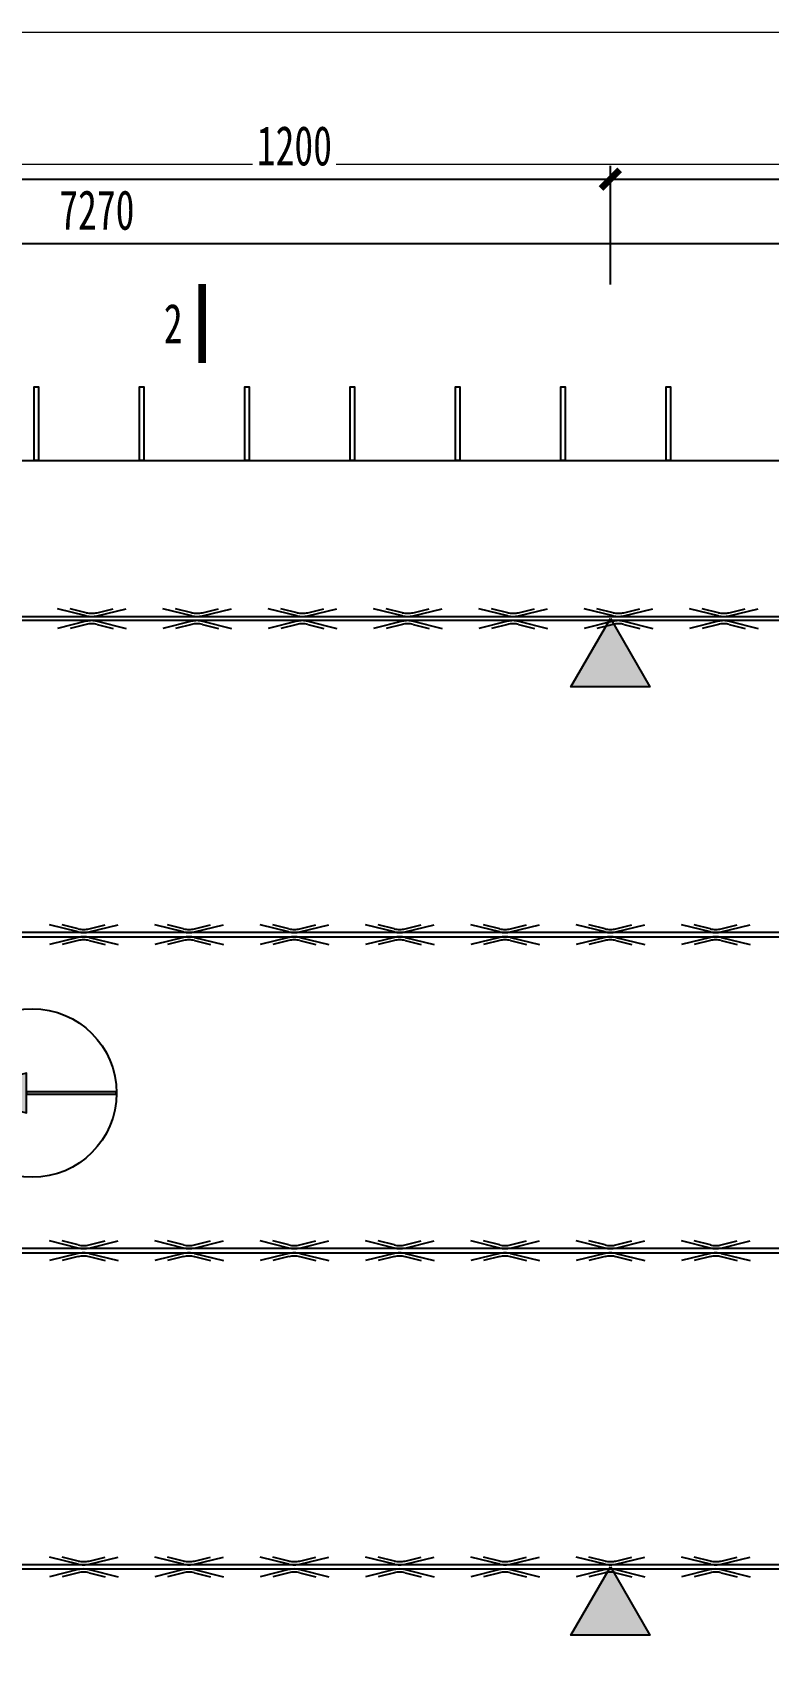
# Model space of a CAD drawing. Extents: x -524 to 129100, y -10500 to 1.
# Drawn here: x 26786 to 28183, y -3095 to 0 of the extents above; entities that cross this region are included whole.
import ezdxf

# ---------------------------------------------------------------- set-up
doc = ezdxf.new("R2010")
doc.units = 0
doc.header["$LTSCALE"] = 250
doc.linetypes.add('BeePC_CENTER', pattern=[2, 1.25, -0.25, 0.25, -0.25])
doc.layers.get('0').update_dxf_attribs({"linetype": 'CONTINUOUS'})
doc.layers.get('Defpoints').update_dxf_attribs({"linetype": 'CONTINUOUS'})
for name, color, linetype in [('BeePC-CCBZ', 110, 'CONTINUOUS'), ('BeePC-GJ-LEVEL', 141, 'CONTINUOUS'), ('BeePC-GJ-Truss', 185, 'CONTINUOUS'), ('BeePC-TONG-ZT', 50, 'CONTINUOUS')]:
    doc.layers.add(name, color=color, linetype=linetype)
doc.layers.add('G-ANNO-TTLB', color=7, linetype='CONTINUOUS', lineweight=9)
doc.layers.add('G-ANNO-TTLB-THIN', color=7, linetype='CONTINUOUS', lineweight=9)
doc.styles.add('BeePC_Dim', font='simfang.ttf', dxfattribs={"width": 0.7})
doc.styles.add('BeePC_Text', font='simfang.ttf', dxfattribs={"width": 0.7})
doc.dimstyles.new('BeePC_DIM_25_25', dxfattribs={"dimtxt": 75, "dimasz": 25, "dimexe": 25, "dimexo": 0, "dimgap": 25, "dimtad": 1, "dimdec": 0, "dimzin": 0, "dimdsep": 46, "dimtxsty": 'BeePC_Dim', "dimblk": 'ARCHTICK', "dimcen": 0, "dimdle": 25, "dimclrt": 7, "dimadec": 0, "dimazin": 0, "dimtfac": 1, "dimtdec": 0, "dimtix": 1, "dimtmove": 2, "dimatfit": 3, "dimfxl": 250, "dimfxlon": 1, "dimtfill": 1, "dimtolj": 1, "dimtzin": 0, "dimarcsym": 0})

# ---------------------------------------------------------------- blocks, each defined once
blk = doc.blocks.new('A2-嗡嗡 - A2_嗡嗡-493291-DB1详图')
at = {"layer": 'G-ANNO-TTLB'}
blk.add_line((27.5, -113), (586.5, -113), dxfattribs=at)
at = {"layer": 'G-ANNO-TTLB-THIN'}
blk.add_line((596.5, -103), (2.5, -103), dxfattribs=at)
blk = doc.blocks.new('剖切符号')
at = {"const_width": 15}
blk.add_lwpolyline([(0, 75), (0, -75)], dxfattribs=at)
blk = doc.blocks.new('BeePC_HangPoint')
at = {"ltscale": 25}
h = blk.add_hatch(color=256, dxfattribs=at)
h.dxf.hatch_style = 1
h.paths.add_polyline_path([(0, 0), (-75, -129.9), (75, -129.9)])
blk.add_lwpolyline([(0, 0), (75, -129.9), (-75, -129.9)], close=True, dxfattribs=at)
blk = doc.blocks.new('板安装方向')
h = blk.add_hatch(color=256)
h.dxf.hatch_style = 1
h.paths.add_polyline_path([(-0.6, 158.1), (-38, 8.6), (36.8, 8.6)])
h = blk.add_hatch(color=256)
h.dxf.hatch_style = 1
h.paths.add_polyline_path([(1.8, -161.4), (1.8, 8.6), (-3, 8.6), (-3, -161.4)])
for points in [[(-0.6, 158.1), (-38, 8.6), (36.8, 8.6)], [(1.8, -161.4), (1.8, 8.6), (-3, 8.6), (-3, -161.4)]]:
    blk.add_lwpolyline(points, close=True)
blk.add_circle((-0.6, -2.4), 160)
blk = doc.blocks.new('_ArchTick')
at = {"color": 0, "linetype": 'ByBlock', "const_width": 0.5}
blk.add_lwpolyline([(-0.71, -0.71), (0.71, 0.71)], dxfattribs=at)
blk = doc.blocks.new('*D74')
at = {"layer": 'BeePC-CCBZ', "color": 0, "lineweight": -2, "transparency": 16777216}
for p, q in [((23247.8, -400.1), (30567.4, -400.1)), ((23272.8, -600.1), (23272.8, -375.1)), ((30542.4, -600.1), (30542.4, -375.1))]:
    blk.add_line(p, q, dxfattribs=at)
at = {"layer": 'Defpoints', "color": 0, "transparency": 16777216}
for p in [(30542.4, -400.1), (23272.8, -772.1), (30542.4, -2012.1)]:
    blk.add_point(p, dxfattribs=at)
at = {"layer": 'BeePC-CCBZ', "color": 0, "lineweight": -2, "transparency": 16777216, "xscale": 25, "yscale": 25, "zscale": 25, "rotation": 180}
blk.add_blockref('_ArchTick', (23272.8, -400.1), dxfattribs=at)
at = {"layer": 'BeePC-CCBZ', "color": 0, "lineweight": -2, "transparency": 16777216, "xscale": 25, "yscale": 25, "zscale": 25}
blk.add_blockref('_ArchTick', (30542.4, -400.1), dxfattribs=at)
at = {"layer": 'BeePC-CCBZ', "color": 7, "linetype": 'BeePC_CENTER', "transparency": 16777216, "insert": (26907.6, -337.2), "char_height": 75, "attachment_point": 5, "style": 'BeePC_Dim', "bg_fill": 3, "box_fill_scale": 1.1, "bg_fill_color": 256, "bg_fill_true_color": 13158600, "bg_fill_transparency": 0}
blk.add_mtext('\\A1;7270', dxfattribs=at)
blk = doc.blocks.new('*D78')
at = {"layer": 'BeePC-CCBZ', "color": 0, "lineweight": -2, "transparency": 16777216}
for p, q in [((26657.6, -278.1), (27907.6, -278.1)), ((26682.6, -478.1), (26682.6, -253.1)), ((27882.6, -478.1), (27882.6, -253.1))]:
    blk.add_line(p, q, dxfattribs=at)
at = {"layer": 'Defpoints', "color": 0, "transparency": 16777216}
for p in [(27882.6, -278.1), (26682.6, -2912.1), (27882.6, -2912.1)]:
    blk.add_point(p, dxfattribs=at)
at = {"layer": 'BeePC-CCBZ', "color": 0, "lineweight": -2, "transparency": 16777216, "xscale": 25, "yscale": 25, "zscale": 25, "rotation": 180}
blk.add_blockref('_ArchTick', (26682.6, -278.1), dxfattribs=at)
at = {"layer": 'BeePC-CCBZ', "color": 0, "lineweight": -2, "transparency": 16777216, "xscale": 25, "yscale": 25, "zscale": 25}
blk.add_blockref('_ArchTick', (27882.6, -278.1), dxfattribs=at)
at = {"layer": 'BeePC-CCBZ', "color": 7, "linetype": 'BeePC_CENTER', "transparency": 16777216, "insert": (27282.6, -215.2), "char_height": 75, "attachment_point": 5, "style": 'BeePC_Dim', "bg_fill": 3, "box_fill_scale": 1.1, "bg_fill_color": 256, "bg_fill_true_color": 13158600, "bg_fill_transparency": 0}
blk.add_mtext('\\A1;1200', dxfattribs=at)
blk = doc.blocks.new('*D79')
at = {"layer": 'BeePC-CCBZ', "color": 0, "lineweight": -2, "transparency": 16777216}
for p, q in [((27857.6, -278.1), (29107.6, -278.1)), ((27882.6, -478.1), (27882.6, -253.1)), ((29082.6, -478.1), (29082.6, -253.1))]:
    blk.add_line(p, q, dxfattribs=at)
at = {"layer": 'Defpoints', "color": 0, "transparency": 16777216}
for p in [(29082.6, -278.1), (27882.6, -2912.1), (29082.6, -2912.1)]:
    blk.add_point(p, dxfattribs=at)
at = {"layer": 'BeePC-CCBZ', "color": 0, "lineweight": -2, "transparency": 16777216, "xscale": 25, "yscale": 25, "zscale": 25, "rotation": 180}
blk.add_blockref('_ArchTick', (27882.6, -278.1), dxfattribs=at)
at = {"layer": 'BeePC-CCBZ', "color": 0, "lineweight": -2, "transparency": 16777216, "xscale": 25, "yscale": 25, "zscale": 25}
blk.add_blockref('_ArchTick', (29082.6, -278.1), dxfattribs=at)
at = {"layer": 'BeePC-CCBZ', "color": 7, "linetype": 'BeePC_CENTER', "transparency": 16777216, "insert": (28482.6, -215.2), "char_height": 75, "attachment_point": 5, "style": 'BeePC_Dim', "bg_fill": 3, "box_fill_scale": 1.1, "bg_fill_color": 256, "bg_fill_true_color": 13158600, "bg_fill_transparency": 0}
blk.add_mtext('\\A1;1200', dxfattribs=at)
blk = doc.blocks.new('*D81')
at = {"layer": 'BeePC-CCBZ', "color": 0, "lineweight": -2, "transparency": 16777216}
for p, q in [((30442.8, -787.1), (30442.8, -1187.1)), ((30392.8, -812.1), (30467.8, -812.1)), ((30492.8, -1162.1), (30417.8, -1162.1))]:
    blk.add_line(p, q, dxfattribs=at)
at = {"layer": 'Defpoints', "color": 0, "transparency": 16777216}
for p in [(26782.6, -812.1), (30442.8, -1162.1), (30957.8, -1162.1)]:
    blk.add_point(p, dxfattribs=at)
at = {"layer": 'BeePC-CCBZ', "color": 0, "lineweight": -2, "transparency": 16777216, "xscale": 25, "yscale": 25, "zscale": 25}
for p, rotation in [((30442.8, -812.1), 90), ((30442.8, -1162.1), 270)]:
    blk.add_blockref('_ArchTick', p, dxfattribs=dict(at, rotation=rotation))
at = {"layer": 'BeePC-CCBZ', "color": 7, "linetype": 'BeePC_CENTER', "transparency": 16777216, "insert": (30379.9, -987.1), "char_height": 75, "attachment_point": 5, "rotation": 90, "style": 'BeePC_Dim', "bg_fill": 3, "box_fill_scale": 1.1, "bg_fill_color": 256, "bg_fill_true_color": 13158600, "bg_fill_transparency": 0}
blk.add_mtext('\\A1;350', dxfattribs=at)
blk = doc.blocks.new('*D82')
at = {"layer": 'BeePC-CCBZ', "color": 0, "lineweight": -2, "transparency": 16777216}
for p, q in [((23022.8, -3759.1), (23022.8, -3984.1)), ((30542.4, -3759.1), (30542.4, -3984.1)), ((22997.8, -3959.1), (30567.4, -3959.1))]:
    blk.add_line(p, q, dxfattribs=at)
at = {"layer": 'Defpoints', "color": 0, "transparency": 16777216}
for p in [(23022.8, -2012.1), (30542.4, -2012.1), (30542.4, -3959.1)]:
    blk.add_point(p, dxfattribs=at)
at = {"layer": 'BeePC-CCBZ', "color": 0, "lineweight": -2, "transparency": 16777216, "xscale": 25, "yscale": 25, "zscale": 25, "rotation": 180}
blk.add_blockref('_ArchTick', (23022.8, -3959.1), dxfattribs=at)
at = {"layer": 'BeePC-CCBZ', "color": 0, "lineweight": -2, "transparency": 16777216, "xscale": 25, "yscale": 25, "zscale": 25}
blk.add_blockref('_ArchTick', (30542.4, -3959.1), dxfattribs=at)
at = {"layer": 'BeePC-CCBZ', "color": 7, "linetype": 'BeePC_CENTER', "transparency": 16777216, "insert": (26782.6, -3896.2), "char_height": 75, "attachment_point": 5, "style": 'BeePC_Dim', "bg_fill": 3, "box_fill_scale": 1.1, "bg_fill_color": 256, "bg_fill_true_color": 13158600, "bg_fill_transparency": 0}
blk.add_mtext('\\A1;7520', dxfattribs=at)
blk = doc.blocks.new('*D86')
at = {"layer": 'BeePC-CCBZ', "color": 0, "lineweight": -2, "transparency": 16777216}
for p, q in [((31004.4, -787.1), (31004.4, -1137.1)), ((30804.4, -812.1), (31029.4, -812.1)), ((30804.4, -1112.1), (31029.4, -1112.1))]:
    blk.add_line(p, q, dxfattribs=at)
at = {"layer": 'Defpoints', "color": 0, "transparency": 16777216}
for p in [(26782.6, -812.1), (24482.6, -1112.1), (31004.4, -1112.1)]:
    blk.add_point(p, dxfattribs=at)
at = {"layer": 'BeePC-CCBZ', "color": 0, "lineweight": -2, "transparency": 16777216, "xscale": 25, "yscale": 25, "zscale": 25}
for p, rotation in [((31004.4, -812.1), 90), ((31004.4, -1112.1), 270)]:
    blk.add_blockref('_ArchTick', p, dxfattribs=dict(at, rotation=rotation))
at = {"layer": 'BeePC-CCBZ', "color": 7, "linetype": 'BeePC_CENTER', "transparency": 16777216, "insert": (30941.5, -962.1), "char_height": 75, "attachment_point": 5, "rotation": 90, "style": 'BeePC_Dim', "bg_fill": 3, "box_fill_scale": 1.1, "bg_fill_color": 256, "bg_fill_true_color": 13158600, "bg_fill_transparency": 0}
blk.add_mtext('\\A1;300', dxfattribs=at)
blk = doc.blocks.new('*D87')
at = {"layer": 'BeePC-CCBZ', "color": 0, "lineweight": -2, "transparency": 16777216}
for p, q in [((30804.4, -1112.1), (31029.4, -1112.1)), ((31004.4, -1087.1), (31004.4, -2937.1)), ((30804.4, -2912.1), (31029.4, -2912.1))]:
    blk.add_line(p, q, dxfattribs=at)
at = {"layer": 'Defpoints', "color": 0, "transparency": 16777216}
for p in [(24482.6, -1112.1), (24482.6, -2912.1), (31004.4, -2912.1)]:
    blk.add_point(p, dxfattribs=at)
at = {"layer": 'BeePC-CCBZ', "color": 0, "lineweight": -2, "transparency": 16777216, "xscale": 25, "yscale": 25, "zscale": 25}
for p, rotation in [((31004.4, -1112.1), 90), ((31004.4, -2912.1), 270)]:
    blk.add_blockref('_ArchTick', p, dxfattribs=dict(at, rotation=rotation))
at = {"layer": 'BeePC-CCBZ', "color": 7, "linetype": 'BeePC_CENTER', "transparency": 16777216, "insert": (30941.5, -2012.1), "char_height": 75, "attachment_point": 5, "rotation": 90, "style": 'BeePC_Dim', "bg_fill": 3, "box_fill_scale": 1.1, "bg_fill_color": 256, "bg_fill_true_color": 13158600, "bg_fill_transparency": 0}
blk.add_mtext('\\A1;1800', dxfattribs=at)
blk = doc.blocks.new('*D88')
at = {"layer": 'BeePC-CCBZ', "color": 0, "lineweight": -2, "transparency": 16777216}
for p, q in [((31004.4, -2887.1), (31004.4, -3237.1)), ((30804.4, -2912.1), (31029.4, -2912.1)), ((30804.4, -3212.1), (31029.4, -3212.1))]:
    blk.add_line(p, q, dxfattribs=at)
at = {"layer": 'Defpoints', "color": 0, "transparency": 16777216}
for p in [(24482.6, -2912.1), (26782.6, -3212.1), (31004.4, -3212.1)]:
    blk.add_point(p, dxfattribs=at)
at = {"layer": 'BeePC-CCBZ', "color": 0, "lineweight": -2, "transparency": 16777216, "xscale": 25, "yscale": 25, "zscale": 25}
for p, rotation in [((31004.4, -2912.1), 90), ((31004.4, -3212.1), 270)]:
    blk.add_blockref('_ArchTick', p, dxfattribs=dict(at, rotation=rotation))
at = {"layer": 'BeePC-CCBZ', "color": 7, "linetype": 'BeePC_CENTER', "transparency": 16777216, "insert": (30941.5, -3062.1), "char_height": 75, "attachment_point": 5, "rotation": 90, "style": 'BeePC_Dim', "bg_fill": 3, "box_fill_scale": 1.1, "bg_fill_color": 256, "bg_fill_true_color": 13158600, "bg_fill_transparency": 0}
blk.add_mtext('\\A1;300', dxfattribs=at)

msp = doc.modelspace()

# ---------------------------------------------------------------- block references
at = {"xscale": 25, "yscale": 25, "zscale": 25}
msp.add_blockref('A2-嗡嗡 - A2_嗡嗡-493291-DB1详图', (22787.5, 2575), dxfattribs=at)

# ---------------------------------------------------------------- next in the draw order: linework, layer by layer
at = {"layer": 'BeePC-GJ-LEVEL'}
for points in [[(26788.6, -812.1), (26788.6, -672.1), (26796.6, -672.1), (26796.6, -812.1), (26788.6, -812.1)], [(26988.6, -812.1), (26988.6, -672.1), (26996.6, -672.1), (26996.6, -812.1), (26988.6, -812.1)], [(27188.6, -812.1), (27188.6, -672.1), (27196.6, -672.1), (27196.6, -812.1), (27188.6, -812.1)], [(27388.6, -812.1), (27388.6, -672.1), (27396.6, -672.1), (27396.6, -812.1), (27388.6, -812.1)], [(27588.6, -812.1), (27588.6, -672.1), (27596.6, -672.1), (27596.6, -812.1), (27588.6, -812.1)], [(27788.6, -812.1), (27788.6, -672.1), (27796.6, -672.1), (27796.6, -812.1), (27788.6, -812.1)], [(27988.6, -812.1), (27988.6, -672.1), (27996.6, -672.1), (27996.6, -812.1), (27988.6, -812.1)]]:
    msp.add_lwpolyline(points, dxfattribs=at)
at = {"layer": 'BeePC-GJ-Truss'}
for points in [[(23297.8, -1108.1), (30482.8, -1108.1), (30482.8, -1116.1), (23297.8, -1116.1), (23297.8, -1108.1), (23301.2, -1108), (23304.4, -1107.6), (23308, -1107), (23363, -1093.4)], [(26887.6, -1107), (26832.6, -1093.4)], [(26887.6, -1101), (26856.9, -1093.4)], [(26908, -1107), (26963, -1093.4)], [(26908, -1101), (26938.7, -1093.4)], [(27087.6, -1107), (27032.6, -1093.4)], [(27087.6, -1101), (27056.9, -1093.4)], [(27108, -1107), (27163, -1093.4)], [(27108, -1101), (27138.7, -1093.4)], [(27287.6, -1107), (27232.6, -1093.4)], [(27287.6, -1101), (27256.9, -1093.4)], [(27308, -1107), (27363, -1093.4)], [(27308, -1101), (27338.7, -1093.4)], [(27487.6, -1107), (27432.6, -1093.4)], [(27487.6, -1101), (27456.9, -1093.4)], [(27508, -1107), (27563, -1093.4)], [(27508, -1101), (27538.7, -1093.4)], [(27687.6, -1107), (27632.6, -1093.4)], [(27687.6, -1101), (27656.9, -1093.4)], [(27708, -1107), (27763, -1093.4)], [(27708, -1101), (27738.7, -1093.4)], [(27887.6, -1107), (27832.6, -1093.4)], [(27887.6, -1101), (27856.9, -1093.4)], [(27908, -1107), (27963, -1093.4)], [(27908, -1101), (27938.7, -1093.4)], [(28087.6, -1107), (28032.6, -1093.4)], [(28087.6, -1101), (28056.9, -1093.4)], [(28108, -1107), (28163, -1093.4)], [(28108, -1101), (28138.7, -1093.4)], [(26887.6, -1117.3), (26832.6, -1130.9)], [(26887.6, -1123.3), (26856.9, -1130.9)], [(26908, -1117.3), (26963, -1130.9)], [(26908, -1123.3), (26938.7, -1130.9)], [(27087.6, -1117.3), (27032.6, -1130.9)], [(27087.6, -1123.3), (27056.9, -1130.9)], [(27108, -1117.3), (27163, -1130.9)], [(27108, -1123.3), (27138.7, -1130.9)], [(27287.6, -1117.3), (27232.6, -1130.9)], [(27287.6, -1123.3), (27256.9, -1130.9)], [(27308, -1117.3), (27363, -1130.9)], [(27308, -1123.3), (27338.7, -1130.9)], [(27487.6, -1117.3), (27432.6, -1130.9)], [(27487.6, -1123.3), (27456.9, -1130.9)], [(27508, -1117.3), (27563, -1130.9)], [(27508, -1123.3), (27538.7, -1130.9)], [(27687.6, -1117.3), (27632.6, -1130.9)], [(27687.6, -1123.3), (27656.9, -1130.9)], [(27708, -1117.3), (27763, -1130.9)], [(27708, -1123.3), (27738.7, -1130.9)], [(27887.6, -1117.3), (27832.6, -1130.9)], [(27887.6, -1123.3), (27856.9, -1130.9)], [(27908, -1117.3), (27963, -1130.9)], [(27908, -1123.3), (27938.7, -1130.9)], [(28087.6, -1117.3), (28032.6, -1130.9)], [(28087.6, -1123.3), (28056.9, -1130.9)], [(28108, -1117.3), (28163, -1130.9)], [(28108, -1123.3), (28138.7, -1130.9)], [(26872.4, -1707), (26817.4, -1693.4)], [(26872.4, -1701), (26841.7, -1693.4)], [(26892.8, -1707), (26947.8, -1693.4)], [(26892.8, -1701), (26923.5, -1693.4)], [(27072.4, -1707), (27017.4, -1693.4)], [(27072.4, -1701), (27041.7, -1693.4)], [(27092.8, -1707), (27147.8, -1693.4)], [(27092.8, -1701), (27123.5, -1693.4)], [(27272.4, -1707), (27217.4, -1693.4)], [(27272.4, -1701), (27241.7, -1693.4)], [(27292.8, -1707), (27347.8, -1693.4)], [(27292.8, -1701), (27323.5, -1693.4)], [(27472.4, -1707), (27417.4, -1693.4)], [(27472.4, -1701), (27441.7, -1693.4)], [(27492.8, -1707), (27547.8, -1693.4)], [(27492.8, -1701), (27523.5, -1693.4)], [(27672.4, -1707), (27617.4, -1693.4)], [(27672.4, -1701), (27641.7, -1693.4)], [(27692.8, -1707), (27747.8, -1693.4)], [(27692.8, -1701), (27723.5, -1693.4)], [(27872.4, -1707), (27817.4, -1693.4)], [(27872.4, -1701), (27841.7, -1693.4)], [(27892.8, -1707), (27947.8, -1693.4)], [(27892.8, -1701), (27923.5, -1693.4)], [(28072.4, -1707), (28017.4, -1693.4)], [(28072.4, -1701), (28041.7, -1693.4)], [(28092.8, -1707), (28147.8, -1693.4)], [(28092.8, -1701), (28123.5, -1693.4)], [(23082.6, -1716.1), (30482.6, -1716.1), (30482.6, -1708.1), (23082.6, -1708.1)], [(26872.4, -1717.3), (26817.4, -1730.9)], [(26872.4, -1723.3), (26841.7, -1730.9)], [(26892.8, -1717.3), (26947.8, -1730.9)], [(26892.8, -1723.3), (26923.5, -1730.9)], [(27072.4, -1717.3), (27017.4, -1730.9)], [(27072.4, -1723.3), (27041.7, -1730.9)], [(27092.8, -1717.3), (27147.8, -1730.9)], [(27092.8, -1723.3), (27123.5, -1730.9)], [(27272.4, -1717.3), (27217.4, -1730.9)], [(27272.4, -1723.3), (27241.7, -1730.9)], [(27292.8, -1717.3), (27347.8, -1730.9)], [(27292.8, -1723.3), (27323.5, -1730.9)], [(27472.4, -1717.3), (27417.4, -1730.9)], [(27472.4, -1723.3), (27441.7, -1730.9)], [(27492.8, -1717.3), (27547.8, -1730.9)], [(27492.8, -1723.3), (27523.5, -1730.9)], [(27672.4, -1717.3), (27617.4, -1730.9)], [(27672.4, -1723.3), (27641.7, -1730.9)], [(27692.8, -1717.3), (27747.8, -1730.9)], [(27692.8, -1723.3), (27723.5, -1730.9)], [(27872.4, -1717.3), (27817.4, -1730.9)], [(27872.4, -1723.3), (27841.7, -1730.9)], [(27892.8, -1717.3), (27947.8, -1730.9)], [(27892.8, -1723.3), (27923.5, -1730.9)], [(28072.4, -1717.3), (28017.4, -1730.9)], [(28072.4, -1723.3), (28041.7, -1730.9)], [(28092.8, -1717.3), (28147.8, -1730.9)], [(28092.8, -1723.3), (28123.5, -1730.9)], [(23082.6, -2316.1), (30482.6, -2316.1), (30482.6, -2308.1), (23082.6, -2308.1)], [(26872.4, -2307), (26817.4, -2293.4)], [(26872.4, -2317.3), (26817.4, -2330.9)], [(26872.4, -2301), (26841.7, -2293.4)], [(26892.8, -2307), (26947.8, -2293.4)], [(26892.8, -2301), (26923.5, -2293.4)], [(26892.8, -2317.3), (26947.8, -2330.9)], [(27072.4, -2307), (27017.4, -2293.4)], [(27072.4, -2317.3), (27017.4, -2330.9)], [(27072.4, -2301), (27041.7, -2293.4)], [(27092.8, -2307), (27147.8, -2293.4)], [(27092.8, -2301), (27123.5, -2293.4)], [(27092.8, -2317.3), (27147.8, -2330.9)], [(27272.4, -2307), (27217.4, -2293.4)], [(27272.4, -2317.3), (27217.4, -2330.9)], [(27272.4, -2301), (27241.7, -2293.4)], [(27292.8, -2307), (27347.8, -2293.4)], [(27292.8, -2301), (27323.5, -2293.4)], [(27292.8, -2317.3), (27347.8, -2330.9)], [(27472.4, -2307), (27417.4, -2293.4)], [(27472.4, -2317.3), (27417.4, -2330.9)], [(27472.4, -2301), (27441.7, -2293.4)], [(27492.8, -2307), (27547.8, -2293.4)], [(27492.8, -2301), (27523.5, -2293.4)], [(27492.8, -2317.3), (27547.8, -2330.9)], [(27672.4, -2307), (27617.4, -2293.4)], [(27672.4, -2317.3), (27617.4, -2330.9)], [(27672.4, -2301), (27641.7, -2293.4)], [(27692.8, -2307), (27747.8, -2293.4)], [(27692.8, -2301), (27723.5, -2293.4)], [(27692.8, -2317.3), (27747.8, -2330.9)], [(27872.4, -2307), (27817.4, -2293.4)], [(27872.4, -2317.3), (27817.4, -2330.9)], [(27872.4, -2301), (27841.7, -2293.4)], [(27892.8, -2307), (27947.8, -2293.4)], [(27892.8, -2301), (27923.5, -2293.4)], [(27892.8, -2317.3), (27947.8, -2330.9)], [(28072.4, -2307), (28017.4, -2293.4)], [(28072.4, -2317.3), (28017.4, -2330.9)], [(28072.4, -2301), (28041.7, -2293.4)], [(28092.8, -2307), (28147.8, -2293.4)], [(28092.8, -2301), (28123.5, -2293.4)], [(28092.8, -2317.3), (28147.8, -2330.9)], [(26872.4, -2323.3), (26841.7, -2330.9)], [(26892.8, -2323.3), (26923.5, -2330.9)], [(27072.4, -2323.3), (27041.7, -2330.9)], [(27092.8, -2323.3), (27123.5, -2330.9)], [(27272.4, -2323.3), (27241.7, -2330.9)], [(27292.8, -2323.3), (27323.5, -2330.9)], [(27472.4, -2323.3), (27441.7, -2330.9)], [(27492.8, -2323.3), (27523.5, -2330.9)], [(27672.4, -2323.3), (27641.7, -2330.9)], [(27692.8, -2323.3), (27723.5, -2330.9)], [(27872.4, -2323.3), (27841.7, -2330.9)], [(27892.8, -2323.3), (27923.5, -2330.9)], [(28072.4, -2323.3), (28041.7, -2330.9)], [(28092.8, -2323.3), (28123.5, -2330.9)], [(23082.6, -2916.1), (30482.6, -2916.1), (30482.6, -2908.1), (23082.6, -2908.1)], [(26872.4, -2907), (26817.4, -2893.4)], [(26872.4, -2901), (26841.7, -2893.4)], [(26892.8, -2907), (26947.8, -2893.4)], [(26892.8, -2901), (26923.5, -2893.4)], [(27072.4, -2907), (27017.4, -2893.4)], [(27072.4, -2901), (27041.7, -2893.4)], [(27092.8, -2907), (27147.8, -2893.4)], [(27092.8, -2901), (27123.5, -2893.4)], [(27272.4, -2907), (27217.4, -2893.4)], [(27272.4, -2901), (27241.7, -2893.4)], [(27292.8, -2907), (27347.8, -2893.4)], [(27292.8, -2901), (27323.5, -2893.4)], [(27472.4, -2907), (27417.4, -2893.4)], [(27472.4, -2901), (27441.7, -2893.4)], [(27492.8, -2907), (27547.8, -2893.4)], [(27492.8, -2901), (27523.5, -2893.4)], [(27672.4, -2907), (27617.4, -2893.4)], [(27672.4, -2901), (27641.7, -2893.4)], [(27692.8, -2907), (27747.8, -2893.4)], [(27692.8, -2901), (27723.5, -2893.4)], [(27872.4, -2907), (27817.4, -2893.4)], [(27872.4, -2901), (27841.7, -2893.4)], [(27892.8, -2907), (27947.8, -2893.4)], [(27892.8, -2901), (27923.5, -2893.4)], [(28072.4, -2907), (28017.4, -2893.4)], [(28072.4, -2901), (28041.7, -2893.4)], [(28092.8, -2907), (28147.8, -2893.4)], [(28092.8, -2901), (28123.5, -2893.4)], [(26872.4, -2917.3), (26817.4, -2930.9)], [(26872.4, -2923.3), (26841.7, -2930.9)], [(26892.8, -2917.3), (26947.8, -2930.9)], [(26892.8, -2923.3), (26923.5, -2930.9)], [(27072.4, -2917.3), (27017.4, -2930.9)], [(27072.4, -2923.3), (27041.7, -2930.9)], [(27092.8, -2917.3), (27147.8, -2930.9)], [(27092.8, -2923.3), (27123.5, -2930.9)], [(27272.4, -2917.3), (27217.4, -2930.9)], [(27272.4, -2923.3), (27241.7, -2930.9)], [(27292.8, -2917.3), (27347.8, -2930.9)], [(27292.8, -2923.3), (27323.5, -2930.9)], [(27472.4, -2917.3), (27417.4, -2930.9)], [(27472.4, -2923.3), (27441.7, -2930.9)], [(27492.8, -2917.3), (27547.8, -2930.9)], [(27492.8, -2923.3), (27523.5, -2930.9)], [(27672.4, -2917.3), (27617.4, -2930.9)], [(27672.4, -2923.3), (27641.7, -2930.9)], [(27692.8, -2917.3), (27747.8, -2930.9)], [(27692.8, -2923.3), (27723.5, -2930.9)], [(27872.4, -2917.3), (27817.4, -2930.9)], [(27872.4, -2923.3), (27841.7, -2930.9)], [(27892.8, -2917.3), (27947.8, -2930.9)], [(27892.8, -2923.3), (27923.5, -2930.9)], [(28072.4, -2917.3), (28017.4, -2930.9)], [(28072.4, -2923.3), (28041.7, -2930.9)], [(28092.8, -2917.3), (28147.8, -2930.9)], [(28092.8, -2923.3), (28123.5, -2930.9)]]:
    msp.add_lwpolyline(points, dxfattribs=at)
for centre, major_axis, start_param, end_param in [((26896.6, -1098.7), (12, 0), 3.861169, 4.813041), ((26899, -1102.9), (18, 0), 4.026697, 4.647513), ((26899, -1098.7), (12, 0), 4.611737, 5.563609), ((26896.6, -1102.9), (18, 0), 4.777265, 5.398081), ((27096.6, -1098.7), (12, 0), 3.861169, 4.813041), ((27099, -1102.9), (18, 0), 4.026697, 4.647513), ((27099, -1098.7), (12, 0), 4.611737, 5.563609), ((27096.6, -1102.9), (18, 0), 4.777265, 5.398081), ((27296.6, -1098.7), (12, 0), 3.861169, 4.813041), ((27299, -1102.9), (18, 0), 4.026697, 4.647513), ((27299, -1098.7), (12, 0), 4.611737, 5.563609), ((27296.6, -1102.9), (18, 0), 4.777265, 5.398081), ((27496.6, -1098.7), (12, 0), 3.861169, 4.813041), ((27499, -1102.9), (18, 0), 4.026697, 4.647513), ((27499, -1098.7), (12, 0), 4.611737, 5.563609), ((27496.6, -1102.9), (18, 0), 4.777265, 5.398081), ((27696.6, -1098.7), (12, 0), 3.861169, 4.813041), ((27699, -1102.9), (18, 0), 4.026697, 4.647513), ((27699, -1098.7), (12, 0), 4.611737, 5.563609), ((27696.6, -1102.9), (18, 0), 4.777265, 5.398081), ((27896.6, -1098.7), (12, 0), 3.861169, 4.813041), ((27899, -1102.9), (18, 0), 4.026697, 4.647513), ((27899, -1098.7), (12, 0), 4.611737, 5.563609), ((27896.6, -1102.9), (18, 0), 4.777265, 5.398081), ((28096.6, -1098.7), (12, 0), 3.861169, 4.813041), ((28099, -1102.9), (18, 0), 4.026697, 4.647513), ((28099, -1098.7), (12, 0), 4.611737, 5.563609), ((28096.6, -1102.9), (18, 0), 4.777265, 5.398081), ((26899, -1121.3), (18, 0), 1.635672, 2.256488), ((26896.6, -1125.6), (12, 0), 1.470144, 2.422017), ((26896.6, -1121.3), (18, 0), 0.885104, 1.50592), ((26899, -1125.6), (12, 0), 0.719576, 1.671449), ((27099, -1121.3), (18, 0), 1.635672, 2.256488), ((27096.6, -1125.6), (12, 0), 1.470144, 2.422017), ((27096.6, -1121.3), (18, 0), 0.885104, 1.50592), ((27099, -1125.6), (12, 0), 0.719576, 1.671449), ((27299, -1121.3), (18, 0), 1.635672, 2.256488), ((27296.6, -1125.6), (12, 0), 1.470144, 2.422017), ((27296.6, -1121.3), (18, 0), 0.885104, 1.50592), ((27299, -1125.6), (12, 0), 0.719576, 1.671449), ((27499, -1121.3), (18, 0), 1.635672, 2.256488), ((27496.6, -1125.6), (12, 0), 1.470144, 2.422017), ((27496.6, -1121.3), (18, 0), 0.885104, 1.50592), ((27499, -1125.6), (12, 0), 0.719576, 1.671449), ((27699, -1121.3), (18, 0), 1.635672, 2.256488), ((27696.6, -1125.6), (12, 0), 1.470144, 2.422017), ((27696.6, -1121.3), (18, 0), 0.885104, 1.50592), ((27699, -1125.6), (12, 0), 0.719576, 1.671449), ((27899, -1121.3), (18, 0), 1.635672, 2.256488), ((27896.6, -1125.6), (12, 0), 1.470144, 2.422017), ((27896.6, -1121.3), (18, 0), 0.885104, 1.50592), ((27899, -1125.6), (12, 0), 0.719576, 1.671449), ((28099, -1121.3), (18, 0), 1.635672, 2.256488), ((28096.6, -1125.6), (12, 0), 1.470144, 2.422017), ((28096.6, -1121.3), (18, 0), 0.885104, 1.50592), ((28099, -1125.6), (12, 0), 0.719576, 1.671449), ((26881.4, -1698.7), (12, 0), 3.861169, 4.813041), ((26883.8, -1698.7), (12, 0), 4.611737, 5.563609), ((27081.4, -1698.7), (12, 0), 3.861169, 4.813041), ((27083.8, -1698.7), (12, 0), 4.611737, 5.563609), ((27281.4, -1698.7), (12, 0), 3.861169, 4.813041), ((27283.8, -1698.7), (12, 0), 4.611737, 5.563609), ((27481.4, -1698.7), (12, 0), 3.861169, 4.813041), ((27483.8, -1698.7), (12, 0), 4.611737, 5.563609), ((27681.4, -1698.7), (12, 0), 3.861169, 4.813041), ((27683.8, -1698.7), (12, 0), 4.611737, 5.563609), ((27881.4, -1698.7), (12, 0), 3.861169, 4.813041), ((27883.8, -1698.7), (12, 0), 4.611737, 5.563609), ((28081.4, -1698.7), (12, 0), 3.861169, 4.813041), ((28083.8, -1698.7), (12, 0), 4.611737, 5.563609), ((26883.8, -1702.9), (18, 0), 4.026697, 4.647513), ((26883.8, -1721.3), (18, 0), 1.635672, 2.256488), ((26881.4, -1725.6), (12, 0), 1.470144, 2.422017), ((26881.4, -1702.9), (18, 0), 4.777265, 5.398081), ((26881.4, -1721.3), (18, 0), 0.885104, 1.50592), ((26883.8, -1725.6), (12, 0), 0.719576, 1.671449), ((27083.8, -1702.9), (18, 0), 4.026697, 4.647513), ((27083.8, -1721.3), (18, 0), 1.635672, 2.256488), ((27081.4, -1725.6), (12, 0), 1.470144, 2.422017), ((27081.4, -1702.9), (18, 0), 4.777265, 5.398081), ((27081.4, -1721.3), (18, 0), 0.885104, 1.50592), ((27083.8, -1725.6), (12, 0), 0.719576, 1.671449), ((27283.8, -1702.9), (18, 0), 4.026697, 4.647513), ((27283.8, -1721.3), (18, 0), 1.635672, 2.256488), ((27281.4, -1725.6), (12, 0), 1.470144, 2.422017), ((27281.4, -1702.9), (18, 0), 4.777265, 5.398081), ((27281.4, -1721.3), (18, 0), 0.885104, 1.50592), ((27283.8, -1725.6), (12, 0), 0.719576, 1.671449), ((27483.8, -1702.9), (18, 0), 4.026697, 4.647513), ((27483.8, -1721.3), (18, 0), 1.635672, 2.256488), ((27481.4, -1725.6), (12, 0), 1.470144, 2.422017), ((27481.4, -1702.9), (18, 0), 4.777265, 5.398081), ((27481.4, -1721.3), (18, 0), 0.885104, 1.50592), ((27483.8, -1725.6), (12, 0), 0.719576, 1.671449), ((27683.8, -1702.9), (18, 0), 4.026697, 4.647513), ((27683.8, -1721.3), (18, 0), 1.635672, 2.256488), ((27681.4, -1725.6), (12, 0), 1.470144, 2.422017), ((27681.4, -1702.9), (18, 0), 4.777265, 5.398081), ((27681.4, -1721.3), (18, 0), 0.885104, 1.50592), ((27683.8, -1725.6), (12, 0), 0.719576, 1.671449), ((27883.8, -1702.9), (18, 0), 4.026697, 4.647513), ((27883.8, -1721.3), (18, 0), 1.635672, 2.256488), ((27881.4, -1725.6), (12, 0), 1.470144, 2.422017), ((27881.4, -1702.9), (18, 0), 4.777265, 5.398081), ((27881.4, -1721.3), (18, 0), 0.885104, 1.50592), ((27883.8, -1725.6), (12, 0), 0.719576, 1.671449), ((28083.8, -1702.9), (18, 0), 4.026697, 4.647513), ((28083.8, -1721.3), (18, 0), 1.635672, 2.256488), ((28081.4, -1725.6), (12, 0), 1.470144, 2.422017), ((28081.4, -1702.9), (18, 0), 4.777265, 5.398081), ((28081.4, -1721.3), (18, 0), 0.885104, 1.50592), ((28083.8, -1725.6), (12, 0), 0.719576, 1.671449), ((26881.4, -2298.7), (12, 0), 3.861169, 4.813041), ((26883.8, -2302.9), (18, 0), 4.026697, 4.647513), ((26883.8, -2321.3), (18, 0), 1.635672, 2.256488), ((26883.8, -2298.7), (12, 0), 4.611737, 5.563609), ((26881.4, -2302.9), (18, 0), 4.777265, 5.398081), ((26881.4, -2321.3), (18, 0), 0.885104, 1.50592), ((27081.4, -2298.7), (12, 0), 3.861169, 4.813041), ((27083.8, -2302.9), (18, 0), 4.026697, 4.647513), ((27083.8, -2321.3), (18, 0), 1.635672, 2.256488), ((27083.8, -2298.7), (12, 0), 4.611737, 5.563609), ((27081.4, -2302.9), (18, 0), 4.777265, 5.398081), ((27081.4, -2321.3), (18, 0), 0.885104, 1.50592), ((27281.4, -2298.7), (12, 0), 3.861169, 4.813041), ((27283.8, -2302.9), (18, 0), 4.026697, 4.647513), ((27283.8, -2321.3), (18, 0), 1.635672, 2.256488), ((27283.8, -2298.7), (12, 0), 4.611737, 5.563609), ((27281.4, -2302.9), (18, 0), 4.777265, 5.398081), ((27281.4, -2321.3), (18, 0), 0.885104, 1.50592), ((27481.4, -2298.7), (12, 0), 3.861169, 4.813041), ((27483.8, -2302.9), (18, 0), 4.026697, 4.647513), ((27483.8, -2321.3), (18, 0), 1.635672, 2.256488), ((27483.8, -2298.7), (12, 0), 4.611737, 5.563609), ((27481.4, -2302.9), (18, 0), 4.777265, 5.398081), ((27481.4, -2321.3), (18, 0), 0.885104, 1.50592), ((27681.4, -2298.7), (12, 0), 3.861169, 4.813041), ((27683.8, -2302.9), (18, 0), 4.026697, 4.647513), ((27683.8, -2321.3), (18, 0), 1.635672, 2.256488), ((27683.8, -2298.7), (12, 0), 4.611737, 5.563609), ((27681.4, -2302.9), (18, 0), 4.777265, 5.398081), ((27681.4, -2321.3), (18, 0), 0.885104, 1.50592), ((27881.4, -2298.7), (12, 0), 3.861169, 4.813041), ((27883.8, -2302.9), (18, 0), 4.026697, 4.647513), ((27883.8, -2321.3), (18, 0), 1.635672, 2.256488), ((27883.8, -2298.7), (12, 0), 4.611737, 5.563609), ((27881.4, -2302.9), (18, 0), 4.777265, 5.398081), ((27881.4, -2321.3), (18, 0), 0.885104, 1.50592), ((28081.4, -2298.7), (12, 0), 3.861169, 4.813041), ((28083.8, -2302.9), (18, 0), 4.026697, 4.647513), ((28083.8, -2321.3), (18, 0), 1.635672, 2.256488), ((28083.8, -2298.7), (12, 0), 4.611737, 5.563609), ((28081.4, -2302.9), (18, 0), 4.777265, 5.398081), ((28081.4, -2321.3), (18, 0), 0.885104, 1.50592), ((26881.4, -2325.6), (12, 0), 1.470144, 2.422017), ((26883.8, -2325.6), (12, 0), 0.719576, 1.671449), ((27081.4, -2325.6), (12, 0), 1.470144, 2.422017), ((27083.8, -2325.6), (12, 0), 0.719576, 1.671449), ((27281.4, -2325.6), (12, 0), 1.470144, 2.422017), ((27283.8, -2325.6), (12, 0), 0.719576, 1.671449), ((27481.4, -2325.6), (12, 0), 1.470144, 2.422017), ((27483.8, -2325.6), (12, 0), 0.719576, 1.671449), ((27681.4, -2325.6), (12, 0), 1.470144, 2.422017), ((27683.8, -2325.6), (12, 0), 0.719576, 1.671449), ((27881.4, -2325.6), (12, 0), 1.470144, 2.422017), ((27883.8, -2325.6), (12, 0), 0.719576, 1.671449), ((28081.4, -2325.6), (12, 0), 1.470144, 2.422017), ((28083.8, -2325.6), (12, 0), 0.719576, 1.671449), ((26881.4, -2898.7), (12, 0), 3.861169, 4.813041), ((26883.8, -2902.9), (18, 0), 4.026697, 4.647513), ((26883.8, -2898.7), (12, 0), 4.611737, 5.563609), ((26881.4, -2902.9), (18, 0), 4.777265, 5.398081), ((27081.4, -2898.7), (12, 0), 3.861169, 4.813041), ((27083.8, -2902.9), (18, 0), 4.026697, 4.647513), ((27083.8, -2898.7), (12, 0), 4.611737, 5.563609), ((27081.4, -2902.9), (18, 0), 4.777265, 5.398081), ((27281.4, -2898.7), (12, 0), 3.861169, 4.813041), ((27283.8, -2902.9), (18, 0), 4.026697, 4.647513), ((27283.8, -2898.7), (12, 0), 4.611737, 5.563609), ((27281.4, -2902.9), (18, 0), 4.777265, 5.398081), ((27481.4, -2898.7), (12, 0), 3.861169, 4.813041), ((27483.8, -2902.9), (18, 0), 4.026697, 4.647513), ((27483.8, -2898.7), (12, 0), 4.611737, 5.563609), ((27481.4, -2902.9), (18, 0), 4.777265, 5.398081), ((27681.4, -2898.7), (12, 0), 3.861169, 4.813041), ((27683.8, -2902.9), (18, 0), 4.026697, 4.647513), ((27683.8, -2898.7), (12, 0), 4.611737, 5.563609), ((27681.4, -2902.9), (18, 0), 4.777265, 5.398081), ((27881.4, -2898.7), (12, 0), 3.861169, 4.813041), ((27883.8, -2902.9), (18, 0), 4.026697, 4.647513), ((27883.8, -2898.7), (12, 0), 4.611737, 5.563609), ((27881.4, -2902.9), (18, 0), 4.777265, 5.398081), ((28081.4, -2898.7), (12, 0), 3.861169, 4.813041), ((28083.8, -2902.9), (18, 0), 4.026697, 4.647513), ((28083.8, -2898.7), (12, 0), 4.611737, 5.563609), ((28081.4, -2902.9), (18, 0), 4.777265, 5.398081), ((26883.8, -2921.3), (18, 0), 1.635672, 2.256488), ((26881.4, -2925.6), (12, 0), 1.470144, 2.422017), ((26881.4, -2921.3), (18, 0), 0.885104, 1.50592), ((26883.8, -2925.6), (12, 0), 0.719576, 1.671449), ((27083.8, -2921.3), (18, 0), 1.635672, 2.256488), ((27081.4, -2925.6), (12, 0), 1.470144, 2.422017), ((27081.4, -2921.3), (18, 0), 0.885104, 1.50592), ((27083.8, -2925.6), (12, 0), 0.719576, 1.671449), ((27283.8, -2921.3), (18, 0), 1.635672, 2.256488), ((27281.4, -2925.6), (12, 0), 1.470144, 2.422017), ((27281.4, -2921.3), (18, 0), 0.885104, 1.50592), ((27283.8, -2925.6), (12, 0), 0.719576, 1.671449), ((27483.8, -2921.3), (18, 0), 1.635672, 2.256488), ((27481.4, -2925.6), (12, 0), 1.470144, 2.422017), ((27481.4, -2921.3), (18, 0), 0.885104, 1.50592), ((27483.8, -2925.6), (12, 0), 0.719576, 1.671449), ((27683.8, -2921.3), (18, 0), 1.635672, 2.256488), ((27681.4, -2925.6), (12, 0), 1.470144, 2.422017), ((27681.4, -2921.3), (18, 0), 0.885104, 1.50592), ((27683.8, -2925.6), (12, 0), 0.719576, 1.671449), ((27883.8, -2921.3), (18, 0), 1.635672, 2.256488), ((27881.4, -2925.6), (12, 0), 1.470144, 2.422017), ((27881.4, -2921.3), (18, 0), 0.885104, 1.50592), ((27883.8, -2925.6), (12, 0), 0.719576, 1.671449), ((28083.8, -2921.3), (18, 0), 1.635672, 2.256488), ((28081.4, -2925.6), (12, 0), 1.470144, 2.422017), ((28081.4, -2921.3), (18, 0), 0.885104, 1.50592), ((28083.8, -2925.6), (12, 0), 0.719576, 1.671449)]:
    msp.add_ellipse(centre, major_axis=major_axis, ratio=0.288551, start_param=start_param, end_param=end_param, dxfattribs=at)
at = {"layer": 'BeePC-TONG-ZT'}
msp.add_lwpolyline([(23272.8, -1162.1), (23272.8, -812.1), (30542.4, -812.1), (30542.4, -3212.1), (23022.8, -3212.1), (23022.8, -1162.1), (23272.8, -1162.1)], dxfattribs=at)

# ---------------------------------------------------------------- next in the draw order: block references
for name, p, rotation in [('剖切符号', (27107.6, -552.1), 180), ('板安装方向', (26782.6, -2012.1), 90)]:
    msp.add_blockref(name, p, dxfattribs=dict(rotation=rotation))
for p in [(27882.6, -1112.1), (27882.6, -2912.1)]:
    msp.add_blockref('BeePC_HangPoint', p)

# ---------------------------------------------------------------- next in the draw order: texts
at = {"insert": (27052.6, -552.1), "char_height": 75, "attachment_point": 5, "style": 'BeePC_Text'}
msp.add_mtext('2', dxfattribs=at)

# ---------------------------------------------------------------- next in the draw order: dimensions: what is measured, and where the dimension line sits
at = {"layer": 'BeePC-CCBZ'}
dim = msp.add_linear_dim(base=(30542.4, -400.1), p1=(23272.8, -772.1), p2=(30542.4, -2012.1), angle=0, dimstyle='BeePC_DIM_25_25', override={"dimfxl": 200}, dxfattribs=at)
dim.commit()
dim.dimension.update_dxf_attribs({"geometry": '*D74', "text_midpoint": (26907.6, -337.2)})

# ---------------------------------------------------------------- next in the draw order: dimensions: what is measured, and where the dimension line sits
dim = msp.add_linear_dim(base=(27882.6, -278.1), p1=(26682.6, -2912.1), p2=(27882.6, -2912.1), angle=0, dimstyle='BeePC_DIM_25_25', override={"dimfxl": 200}, dxfattribs=at)
dim.commit()
dim.dimension.update_dxf_attribs({"geometry": '*D78', "text_midpoint": (27282.6, -215.2)})

# ---------------------------------------------------------------- next in the draw order: dimensions: what is measured, and where the dimension line sits
dim = msp.add_linear_dim(base=(29082.6, -278.1), p1=(27882.6, -2912.1), p2=(29082.6, -2912.1), angle=0, dimstyle='BeePC_DIM_25_25', override={"dimfxl": 200}, dxfattribs=at)
dim.commit()
dim.dimension.update_dxf_attribs({"geometry": '*D79', "text_midpoint": (28482.6, -215.2)})

# ---------------------------------------------------------------- next in the draw order: dimensions: what is measured, and where the dimension line sits
for base, p1, p2, angle, override, picture, middle in [((30442.8, -1162.1), (26782.6, -812.1), (30957.8, -1162.1), 90, {"dimfxl": 50}, '*D81', (30379.9, -987.1)), ((30542.4, -3959.1), (23022.8, -2012.1), (30542.4, -2012.1), 0, {"dimfxl": 200}, '*D82', (26782.6, -3896.2))]:
    dim = msp.add_linear_dim(base=base, p1=p1, p2=p2, angle=angle, dimstyle='BeePC_DIM_25_25', override=override, dxfattribs=at)
    dim.commit()
    dim.dimension.update_dxf_attribs({"geometry": picture, "text_midpoint": middle})

# ---------------------------------------------------------------- next in the draw order: dimensions: what is measured, and where the dimension line sits
dim = msp.add_linear_dim(base=(31004.4, -1112.1), p1=(26782.6, -812.1), p2=(24482.6, -1112.1), angle=90, dimstyle='BeePC_DIM_25_25', override={"dimfxl": 200}, dxfattribs=at)
dim.commit()
dim.dimension.update_dxf_attribs({"geometry": '*D86', "text_midpoint": (30941.5, -962.1)})

# ---------------------------------------------------------------- next in the draw order: dimensions: what is measured, and where the dimension line sits
dim = msp.add_linear_dim(base=(31004.4, -2912.1), p1=(24482.6, -1112.1), p2=(24482.6, -2912.1), angle=90, dimstyle='BeePC_DIM_25_25', override={"dimfxl": 200}, dxfattribs=at)
dim.commit()
dim.dimension.update_dxf_attribs({"geometry": '*D87', "text_midpoint": (30941.5, -2012.1)})

# ---------------------------------------------------------------- next in the draw order: dimensions: what is measured, and where the dimension line sits
dim = msp.add_linear_dim(base=(31004.4, -3212.1), p1=(24482.6, -2912.1), p2=(26782.6, -3212.1), angle=90, dimstyle='BeePC_DIM_25_25', override={"dimfxl": 200}, dxfattribs=at)
dim.commit()
dim.dimension.update_dxf_attribs({"geometry": '*D88', "text_midpoint": (30941.5, -3062.1)})

doc.saveas('drawing.dxf')
